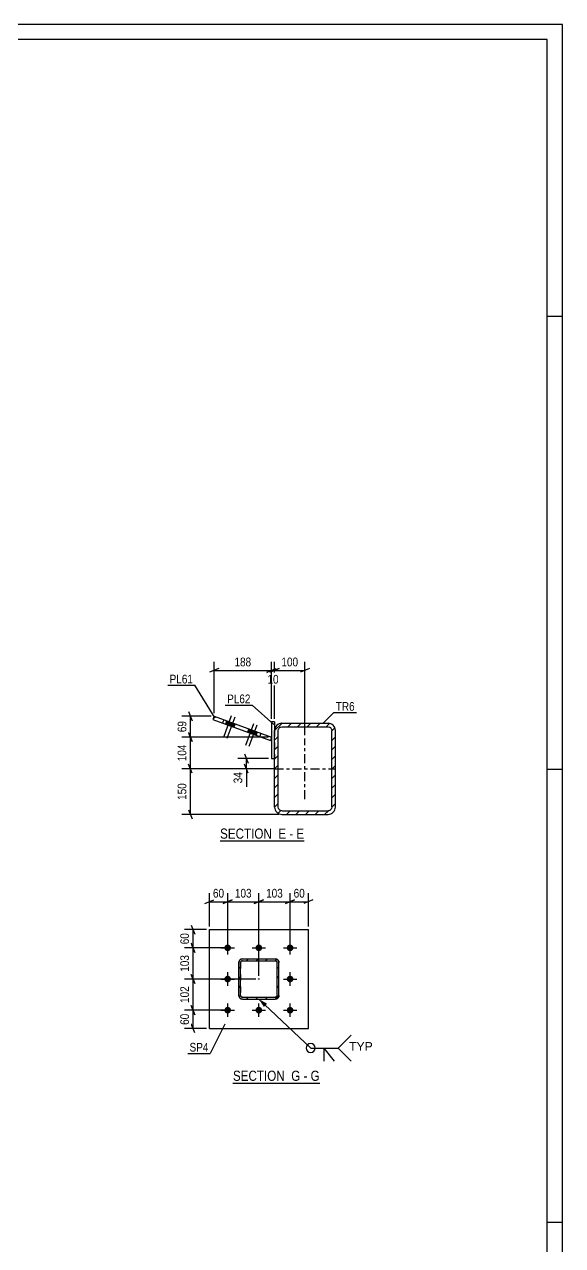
# Model space of a CAD drawing. Header units: millimetres. Extents: x -109 to 1080, y -501 to 340.
# Drawn here: x 903.1 to 1079.8, y -62.1 to 339.5 of the extents above; entities that cross this region are included whole.
import ezdxf

# ---------------------------------------------------------------- set-up
doc = ezdxf.new("R2010")
doc.units = ezdxf.units.MM
doc.linetypes.add('DXK_LINE_DOT2', pattern=[3.9198, 1.9599, -1.9599])
doc.linetypes.add('DXK_LINE_DOT3', pattern=[5.9187, 2.979, -0.9799, 0.9799, -0.9799])
doc.styles.add('Arial', font='ARIAL.TTF', dxfattribs={"height": 0.2})
doc.styles.add('Arial Narrow', font='ARIALN.TTF', dxfattribs={"height": 0.2})

# ---------------------------------------------------------------- blocks, each defined once
blk = doc.blocks.new('Unknown-389666448-18 - 14126')
at = {"color": 6, "linetype": 'Continuous'}
blk.add_line((971.55, -8.65), (1000.05, -8.65), dxfattribs=at)
at = {"color": 0, "linetype": 'Continuous'}
blk.add_wipeout([(989.65, -7.9), (989.65, -4.4), (971.55, -4.4), (971.55, -7.9)], dxfattribs=at)
at = {"color": 7, "linetype": 'Continuous', "style": 'Arial Narrow'}
blk.add_text('SECTION ', height=3.34, dxfattribs=at).set_placement((971.55, -7.9))
at = {"color": 0, "linetype": 'Continuous'}
blk.add_wipeout([(993.69, -7.9), (993.69, -4.4), (990.7, -4.4), (990.7, -7.9)], dxfattribs=at)
blk.add_wipeout([(996.01, -7.9), (996.01, -4.4), (994.74, -4.4), (994.74, -7.9)], dxfattribs=at)
at = {"color": 7, "linetype": 'Continuous', "style": 'Arial Narrow'}
blk.add_text('G', height=3.34, dxfattribs=at).set_placement((990.7, -7.9))
at = {"color": 0, "linetype": 'Continuous'}
blk.add_wipeout([(1000.05, -7.9), (1000.05, -4.4), (997.06, -4.4), (997.06, -7.9)], dxfattribs=at)
at = {"color": 7, "linetype": 'Continuous', "style": 'Arial Narrow'}
for s, p in [('-', (994.74, -7.9)), ('G', (997.06, -7.9))]:
    blk.add_text(s, height=3.34, dxfattribs=at).set_placement(p)
blk = doc.blocks.new('Unknown-389666448-1162')
at = {"color": 5, "linetype": 'Continuous'}
for p, q in [((1079.83, 339.51), (-109.17, 339.51)), ((1079.83, -501.49), (1079.83, 339.51)), ((1074.83, 334.51), (-104.17, 334.51)), ((1074.83, -496.49), (1074.83, 334.51)), ((1079.83, 243.51), (1074.83, 243.51)), ((1079.83, 94.51), (1074.83, 94.51)), ((1079.83, -54.49), (1074.83, -54.49))]:
    blk.add_line(p, q, dxfattribs=at)
blk = doc.blocks.new('Unknown-389666448-16 - 11204')
at = {"color": 6, "linetype": 'Continuous'}
blk.add_line((967.32, 70.98), (994.96, 70.98), dxfattribs=at)
at = {"color": 0, "linetype": 'Continuous'}
blk.add_wipeout([(985.43, 71.73), (985.43, 75.23), (967.32, 75.23), (967.32, 71.73)], dxfattribs=at)
at = {"color": 7, "linetype": 'Continuous', "style": 'Arial Narrow'}
blk.add_text('SECTION ', height=3.34, dxfattribs=at).set_placement((967.32, 71.73))
at = {"color": 0, "linetype": 'Continuous'}
blk.add_wipeout([(989.03, 71.73), (989.03, 75.23), (986.48, 75.23), (986.48, 71.73)], dxfattribs=at)
blk.add_wipeout([(991.36, 71.73), (991.36, 75.23), (990.08, 75.23), (990.08, 71.73)], dxfattribs=at)
at = {"color": 7, "linetype": 'Continuous', "style": 'Arial Narrow'}
blk.add_text('E', height=3.34, dxfattribs=at).set_placement((986.48, 71.73))
at = {"color": 0, "linetype": 'Continuous'}
blk.add_wipeout([(994.96, 71.73), (994.96, 75.23), (992.41, 75.23), (992.41, 71.73)], dxfattribs=at)
at = {"color": 7, "linetype": 'Continuous', "style": 'Arial Narrow'}
for s, p in [('-', (990.08, 71.73)), ('E', (992.41, 71.73))]:
    blk.add_text(s, height=3.34, dxfattribs=at).set_placement(p)
blk = doc.blocks.new('Bolt-389666448-14240 - 14126')
at = {"linetype": 'Continuous'}
for points in [[(969.82, 36.94, -1), (969.82, 34.74, -1)], [(980.07, 36.94, -1), (980.07, 34.74, -1)], [(990.32, 36.94, -1), (990.32, 34.74, -1)], [(969.82, 26.69, -1), (969.82, 24.49, -1)], [(990.32, 26.69, -1), (990.32, 24.49, -1)], [(969.82, 16.44, -1), (969.82, 14.24, -1)], [(980.07, 16.44, -1), (980.07, 14.24, -1)], [(990.32, 16.44, -1), (990.32, 14.24, -1)]]:
    blk.add_hatch(color=1, dxfattribs=at).paths.add_polyline_path(points)
at = {"color": 1, "linetype": 'Continuous'}
for p, q in [((969.82, 33.64), (969.82, 38.04)), ((980.07, 33.64), (980.07, 38.04)), ((990.32, 33.64), (990.32, 38.04)), ((967.62, 35.84), (972.02, 35.84)), ((977.87, 35.84), (982.27, 35.84)), ((988.12, 35.84), (992.52, 35.84)), ((967.62, 25.59), (972.02, 25.59)), ((969.82, 23.39), (969.82, 27.79)), ((988.12, 25.59), (992.52, 25.59)), ((990.32, 23.39), (990.32, 27.79)), ((969.82, 13.14), (969.82, 17.54)), ((980.07, 13.14), (980.07, 17.54)), ((990.32, 13.14), (990.32, 17.54)), ((967.62, 15.34), (972.02, 15.34)), ((977.87, 15.34), (982.27, 15.34)), ((988.12, 15.34), (992.52, 15.34))]:
    blk.add_line(p, q, dxfattribs=at)
blk = doc.blocks.new('Part-389666448-14144 - 14126')
at = {"linetype": 'Continuous'}
h = blk.add_hatch(dxfattribs=at)
h.set_pattern_fill('', scale=0.7, style=0, pattern_type=0)
h.set_pattern_definition([(45, (985.4672, 18.9899), (-1.57154, 1.57154), [])])
h.paths.add_polyline_path([(974.67, 18.99), (985.47, 18.99), (985.93, 19.08), (986.32, 19.34), (986.58, 19.73), (986.67, 20.19), (986.67, 30.99), (986.58, 31.45), (986.32, 31.84), (985.93, 32.1), (985.47, 32.19), (974.67, 32.19), (974.21, 32.1), (973.82, 31.84), (973.56, 31.45), (973.47, 30.99), (973.47, 20.19), (973.56, 19.73), (973.82, 19.34), (974.21, 19.08)])
h.paths.add_polyline_path([(974.11, 19.96), (974.07, 20.19), (974.07, 30.99), (974.11, 31.22), (974.24, 31.41), (974.44, 31.54), (974.67, 31.59), (985.47, 31.59), (985.7, 31.54), (985.89, 31.41), (986.02, 31.22), (986.07, 30.99), (986.07, 20.19), (986.02, 19.96), (985.89, 19.77), (985.7, 19.64), (985.47, 19.59), (974.67, 19.59), (974.44, 19.64), (974.24, 19.77)])
blk.add_hatch(color=30, dxfattribs=at).paths.add_polyline_path([(980.07, 25.49, -1), (980.07, 25.69, -1)])
at = {"color": 7, "linetype": 'DXK_LINE_DOT2'}
for p, q in [((974.21, 32.1), (974.67, 32.19)), ((974.67, 32.19), (985.47, 32.19)), ((985.47, 32.19), (985.93, 32.1)), ((973.47, 30.99), (973.56, 31.45)), ((973.47, 20.19), (973.47, 30.99)), ((974.11, 31.22), (974.07, 30.99)), ((974.07, 30.99), (974.07, 20.19)), ((974.24, 31.41), (974.11, 31.22)), ((974.44, 31.54), (974.24, 31.41)), ((974.67, 31.59), (974.44, 31.54)), ((974.67, 31.59), (985.47, 31.59)), ((985.7, 31.54), (985.47, 31.59)), ((985.89, 31.41), (985.7, 31.54)), ((986.02, 31.22), (985.89, 31.41)), ((986.07, 30.99), (986.02, 31.22)), ((986.07, 20.19), (986.07, 30.99)), ((986.58, 31.45), (986.67, 30.99)), ((986.67, 20.19), (986.67, 30.99)), ((973.56, 19.73), (973.47, 20.19)), ((974.07, 20.19), (974.11, 19.96)), ((986.02, 19.96), (986.07, 20.19)), ((986.67, 20.19), (986.58, 19.73)), ((974.11, 19.96), (974.24, 19.77)), ((974.67, 18.99), (974.21, 19.08)), ((974.24, 19.77), (974.44, 19.64)), ((974.44, 19.64), (974.67, 19.59)), ((974.67, 19.59), (985.47, 19.59)), ((974.67, 18.99), (985.47, 18.99)), ((985.47, 19.59), (985.7, 19.64)), ((985.93, 19.08), (985.47, 18.99)), ((985.7, 19.64), (985.89, 19.77)), ((985.89, 19.77), (986.02, 19.96))]:
    blk.add_line(p, q, dxfattribs=at)
at = {"color": 2, "linetype": 'Continuous'}
for p, q in [((974.67, 32.19), (974.21, 32.1)), ((974.67, 32.19), (985.47, 32.19)), ((985.93, 32.1), (985.47, 32.19)), ((973.56, 31.45), (973.47, 30.99)), ((973.47, 20.19), (973.47, 30.99)), ((974.07, 30.99), (974.11, 31.22)), ((974.07, 20.19), (974.07, 30.99)), ((974.11, 31.22), (974.24, 31.41)), ((974.24, 31.41), (974.44, 31.54)), ((974.44, 31.54), (974.67, 31.59)), ((974.67, 31.59), (985.47, 31.59)), ((985.47, 31.59), (985.7, 31.54)), ((985.7, 31.54), (985.89, 31.41)), ((985.89, 31.41), (986.02, 31.22)), ((986.02, 31.22), (986.07, 30.99)), ((986.07, 20.19), (986.07, 30.99)), ((986.67, 30.99), (986.58, 31.45)), ((986.67, 20.19), (986.67, 30.99)), ((973.47, 20.19), (973.56, 19.73)), ((974.11, 19.96), (974.07, 20.19)), ((986.07, 20.19), (986.02, 19.96)), ((986.58, 19.73), (986.67, 20.19)), ((974.24, 19.77), (974.11, 19.96)), ((974.21, 19.08), (974.67, 18.99)), ((974.44, 19.64), (974.24, 19.77)), ((974.67, 19.59), (974.44, 19.64)), ((974.67, 19.59), (985.47, 19.59)), ((974.67, 18.99), (985.47, 18.99)), ((985.7, 19.64), (985.47, 19.59)), ((985.47, 18.99), (985.93, 19.08)), ((985.89, 19.77), (985.7, 19.64)), ((986.02, 19.96), (985.89, 19.77))]:
    blk.add_line(p, q, dxfattribs=at)
at = {"color": 7, "linetype": 'DXK_LINE_DOT3'}
blk.add_line((980.07, 25.59), (980.07, 25.59), dxfattribs=at)
at = {"color": 30, "linetype": 'DXK_LINE_DOT3'}
blk.add_line((980.07, 25.59), (980.07, 25.59), dxfattribs=at)
at = {"color": 30, "linetype": 'Continuous'}
blk.add_circle((980.07, 25.59), 0.1, dxfattribs=at)
at = {"color": 7, "linetype": 'DXK_LINE_DOT2'}
for centre, start, end in [((974.67, 30.99), 112.5, 157.5), ((985.47, 30.99), 22.5, 67.5), ((974.67, 20.19), 202.5, 247.5), ((985.47, 20.19), 292.5, 337.5)]:
    blk.add_arc(centre, 1.2, start, end, dxfattribs=at)
at = {"color": 2, "linetype": 'Continuous'}
for centre, start, end in [((974.67, 30.99), 112.5, 157.5), ((985.47, 30.99), 22.5, 67.5), ((974.67, 20.19), 202.5, 247.5), ((985.47, 20.19), 292.5, 337.5)]:
    blk.add_arc(centre, 1.2, start, end, dxfattribs=at)
blk = doc.blocks.new('Part-389666448-14188 - 14126')
at = {"color": 2, "linetype": 'Continuous'}
for p, q in [((963.82, 9.34), (963.82, 41.84)), ((963.82, 41.84), (996.32, 41.84)), ((996.32, 9.34), (996.32, 41.84)), ((963.82, 9.34), (996.32, 9.34))]:
    blk.add_line(p, q, dxfattribs=at)
blk = doc.blocks.new('Part-389666448-11292 - 11204')
at = {"linetype": 'Continuous'}
h = blk.add_hatch(dxfattribs=at)
h.set_pattern_fill('', scale=0.7, style=0, pattern_type=0)
h.set_pattern_definition([(45, (985.2207, 82.1285), (-1.57154, 1.57154), [])])
h.paths.add_polyline_path([(985.22, 107.33), (985.22, 82.13), (985.4, 81.21), (985.92, 80.43), (986.7, 79.91), (987.62, 79.73), (1002.82, 79.73), (1003.74, 79.91), (1004.52, 80.43), (1005.04, 81.21), (1005.22, 82.13), (1005.22, 107.33), (1005.04, 108.25), (1004.52, 109.03), (1003.74, 109.55), (1002.82, 109.73), (987.62, 109.73), (986.7, 109.55), (985.92, 109.03), (985.4, 108.25)])
h.paths.add_polyline_path([(986.77, 108.18), (987.16, 108.44), (987.62, 108.53), (1002.82, 108.53), (1003.28, 108.44), (1003.67, 108.18), (1003.93, 107.79), (1004.02, 107.33), (1004.02, 82.13), (1003.93, 81.67), (1003.67, 81.28), (1003.28, 81.02), (1002.82, 80.93), (987.62, 80.93), (987.16, 81.02), (986.77, 81.28), (986.51, 81.67), (986.42, 82.13), (986.42, 107.33), (986.51, 107.79)])
at = {"color": 2, "linetype": 'Continuous'}
for p, q in [((987.62, 109.73), (986.7, 109.55)), ((987.16, 108.44), (987.62, 108.53)), ((987.62, 109.73), (1002.82, 109.73)), ((987.62, 108.53), (1002.82, 108.53)), ((1003.74, 109.55), (1002.82, 109.73)), ((1002.82, 108.53), (1003.28, 108.44)), ((985.4, 108.25), (985.22, 107.33)), ((985.22, 82.13), (985.22, 107.33)), ((986.42, 107.33), (986.51, 107.79)), ((986.42, 82.13), (986.42, 107.33)), ((1003.93, 107.79), (1004.02, 107.33)), ((1004.02, 82.13), (1004.02, 107.33)), ((1005.22, 107.33), (1005.04, 108.25)), ((1005.22, 82.13), (1005.22, 107.33)), ((985.22, 82.13), (985.4, 81.21)), ((986.51, 81.67), (986.42, 82.13)), ((987.62, 80.93), (987.16, 81.02)), ((987.62, 80.93), (1002.82, 80.93)), ((1003.28, 81.02), (1002.82, 80.93)), ((1004.02, 82.13), (1003.93, 81.67)), ((1005.04, 81.21), (1005.22, 82.13)), ((986.7, 79.91), (987.62, 79.73)), ((987.62, 79.73), (1002.82, 79.73)), ((1002.82, 79.73), (1003.74, 79.91))]:
    blk.add_line(p, q, dxfattribs=at)
at = {"color": 7, "linetype": 'DXK_LINE_DOT3'}
for p, q in [((995.22, 84.73), (995.22, 104.73)), ((985.22, 94.73), (1005.22, 94.73))]:
    blk.add_line(p, q, dxfattribs=at)
at = {"color": 2, "linetype": 'Continuous'}
for centre, radius, start, end in [((987.62, 107.33), 2.4, 112.5, 157.5), ((987.62, 107.33), 1.2, 112.5, 157.5), ((1002.82, 107.33), 1.2, 22.5, 67.5), ((1002.82, 107.33), 2.4, 22.5, 67.5), ((987.62, 82.13), 2.4, 202.5, 247.5), ((987.62, 82.13), 1.2, 202.5, 247.5), ((1002.82, 82.13), 1.2, 292.5, 337.5), ((1002.82, 82.13), 2.4, 292.5, 337.5)]:
    blk.add_arc(centre, radius, start, end, dxfattribs=at)
blk = doc.blocks.new('Part-389666448-11287 - 11204')
at = {"color": 2, "linetype": 'Continuous'}
for p, q in [((985.22, 110.12), (984.22, 110.12)), ((984.22, 110.12), (984.22, 98.12)), ((985.22, 110.12), (985.22, 107.33)), ((984.22, 98.12), (985.22, 98.12))]:
    blk.add_line(p, q, dxfattribs=at)
at = {"color": 7, "linetype": 'DXK_LINE_DOT2'}
blk.add_line((985.22, 107.33), (985.22, 98.12), dxfattribs=at)
blk = doc.blocks.new('Part-389666448-11312 - 11204')
at = {"color": 2, "linetype": 'Continuous'}
for p, q in [((965.38, 112.03), (964.97, 110.9)), ((964.97, 110.9), (983.86, 104.02)), ((965.38, 112.03), (984.27, 105.15)), ((968.51, 110.89), (968.1, 109.76)), ((984.27, 105.15), (983.86, 104.02))]:
    blk.add_line(p, q, dxfattribs=at)
at = {"color": 7, "linetype": 'DXK_LINE_DOT2'}
blk.add_line((980.37, 105.29), (980.78, 106.42), dxfattribs=at)
blk = doc.blocks.new('Bolt-389666448-11322 - 11204')
at = {"linetype": 'Continuous'}
for points in [[(969.07, 109.41), (970.76, 108.79), (971.17, 109.92), (969.48, 110.53)], [(970.18, 109), (971.87, 108.38), (972.29, 109.51), (970.59, 110.13)], [(976.32, 106.77), (978.01, 106.15), (978.42, 107.28), (976.73, 107.89)], [(977.43, 106.36), (979.13, 105.75), (979.54, 106.87), (977.84, 107.49)]]:
    blk.add_hatch(color=1, dxfattribs=at).paths.add_polyline_path(points)
at = {"color": 1, "linetype": 'Continuous'}
for p, q in [((971.01, 112.11), (968.44, 105.06)), ((969.48, 110.53), (969.07, 109.41)), ((972.12, 111.7), (969.56, 104.65)), ((970.59, 110.13), (970.18, 109)), ((971.17, 109.92), (970.76, 108.79)), ((972.29, 109.51), (971.87, 108.38)), ((978.26, 109.47), (975.69, 102.42)), ((979.37, 109.06), (976.81, 102.01)), ((976.73, 107.89), (976.32, 106.77)), ((977.84, 107.49), (977.43, 106.36)), ((978.42, 107.28), (978.01, 106.15)), ((979.54, 106.87), (979.13, 105.75))]:
    blk.add_line(p, q, dxfattribs=at)
blk = doc.blocks.new('StraightDimension-389666448-18946 - 14126')
at = {"color": 7, "linetype": 'Continuous'}
for p, q in [((990.32, 36.84), (990.32, 53.86)), ((996.32, 42.84), (996.32, 53.86)), ((988.82, 50.41), (991.82, 51.61)), ((990.32, 51.01), (996.32, 51.01)), ((997.82, 51.61), (994.82, 50.41))]:
    blk.add_line(p, q, dxfattribs=at)
at = {"color": 0}
blk.add_wipeout([(995.75, 51.76), (995.75, 55.96), (990.89, 55.96), (990.89, 51.76)], dxfattribs=at)
at = {"color": 3, "style": 'Arial Narrow'}
blk.add_text('60', height=2.863, dxfattribs=at).set_placement((991.49, 52.36))
blk = doc.blocks.new('StraightDimension-389666448-18947 - 14126')
at = {"color": 7, "linetype": 'Continuous'}
for p, q in [((980.07, 26.59), (980.07, 53.86)), ((990.32, 36.84), (990.32, 53.86)), ((978.57, 50.41), (981.57, 51.61)), ((980.07, 51.01), (990.32, 51.01)), ((991.82, 51.61), (988.82, 50.41))]:
    blk.add_line(p, q, dxfattribs=at)
at = {"color": 0}
blk.add_wipeout([(988.53, 51.76), (988.53, 55.96), (981.85, 55.96), (981.85, 51.76)], dxfattribs=at)
at = {"color": 3, "style": 'Arial Narrow'}
blk.add_text('103', height=2.863, dxfattribs=at).set_placement((982.45, 52.36))
blk = doc.blocks.new('StraightDimension-389666448-18948 - 14126')
at = {"color": 7, "linetype": 'Continuous'}
for p, q in [((969.82, 36.84), (969.82, 53.86)), ((980.07, 26.59), (980.07, 53.86)), ((968.32, 50.41), (971.32, 51.61)), ((969.82, 51.01), (980.07, 51.01)), ((981.57, 51.61), (978.57, 50.41))]:
    blk.add_line(p, q, dxfattribs=at)
at = {"color": 0}
blk.add_wipeout([(978.28, 51.76), (978.28, 55.96), (971.6, 55.96), (971.6, 51.76)], dxfattribs=at)
at = {"color": 3, "style": 'Arial Narrow'}
blk.add_text('103', height=2.863, dxfattribs=at).set_placement((972.2, 52.36))
blk = doc.blocks.new('StraightDimension-389666448-18949 - 14126')
at = {"color": 7, "linetype": 'Continuous'}
for p, q in [((963.82, 42.84), (963.82, 53.86)), ((969.82, 36.84), (969.82, 53.86)), ((962.32, 50.41), (965.32, 51.61)), ((963.82, 51.01), (969.82, 51.01)), ((971.32, 51.61), (968.32, 50.41))]:
    blk.add_line(p, q, dxfattribs=at)
at = {"color": 0}
blk.add_wipeout([(969.25, 51.76), (969.25, 55.96), (964.39, 55.96), (964.39, 51.76)], dxfattribs=at)
at = {"color": 3, "style": 'Arial Narrow'}
blk.add_text('60', height=2.863, dxfattribs=at).set_placement((964.99, 52.36))
blk = doc.blocks.new('StraightDimension-389666448-19015 - 14126')
at = {"color": 7, "linetype": 'Continuous'}
for p, q in [((962.82, 41.84), (955.62, 41.84)), ((957.87, 43.34), (959.07, 40.34)), ((958.47, 35.84), (958.47, 41.84)), ((959.07, 34.34), (957.87, 37.34)), ((968.82, 35.84), (955.62, 35.84))]:
    blk.add_line(p, q, dxfattribs=at)
at = {"color": 0}
blk.add_wipeout([(957.72, 41.27), (953.52, 41.27), (953.52, 36.41), (957.72, 36.41)], dxfattribs=at)
at = {"color": 3, "style": 'Arial Narrow'}
blk.add_text('60', height=2.863, rotation=90.0002, dxfattribs=at).set_placement((957.12, 37.01))
blk = doc.blocks.new('StraightDimension-389666448-19016 - 14126')
at = {"color": 7, "linetype": 'Continuous'}
for p, q in [((957.87, 37.34), (959.07, 34.34)), ((968.82, 35.84), (955.62, 35.84)), ((958.47, 25.59), (958.47, 35.84)), ((979.07, 25.59), (955.62, 25.59)), ((959.07, 24.09), (957.87, 27.09))]:
    blk.add_line(p, q, dxfattribs=at)
at = {"color": 0}
blk.add_wipeout([(957.72, 34.06), (953.52, 34.06), (953.52, 27.37), (957.72, 27.37)], dxfattribs=at)
at = {"color": 3, "style": 'Arial Narrow'}
blk.add_text('103', height=2.863, rotation=90.0002, dxfattribs=at).set_placement((957.12, 27.97))
blk = doc.blocks.new('StraightDimension-389666448-19017 - 14126')
at = {"color": 7, "linetype": 'Continuous'}
for p, q in [((979.07, 25.59), (955.62, 25.59)), ((957.87, 27.09), (959.07, 24.09)), ((958.47, 15.34), (958.47, 25.59)), ((959.07, 13.84), (957.87, 16.84)), ((968.82, 15.34), (955.62, 15.34))]:
    blk.add_line(p, q, dxfattribs=at)
at = {"color": 0}
blk.add_wipeout([(957.72, 23.81), (953.52, 23.81), (953.52, 17.12), (957.72, 17.12)], dxfattribs=at)
at = {"color": 3, "style": 'Arial Narrow'}
blk.add_text('102', height=2.863, rotation=90.0002, dxfattribs=at).set_placement((957.12, 17.72))
blk = doc.blocks.new('StraightDimension-389666448-19018 - 14126')
at = {"color": 7, "linetype": 'Continuous'}
for p, q in [((957.87, 16.84), (959.07, 13.84)), ((968.82, 15.34), (955.62, 15.34)), ((958.47, 9.34), (958.47, 15.34)), ((962.82, 9.34), (955.62, 9.34)), ((959.07, 7.84), (957.87, 10.84))]:
    blk.add_line(p, q, dxfattribs=at)
at = {"color": 0}
blk.add_wipeout([(957.72, 14.77), (953.52, 14.77), (953.52, 9.91), (957.72, 9.91)], dxfattribs=at)
at = {"color": 3, "style": 'Arial Narrow'}
blk.add_text('60', height=2.863, rotation=90.0002, dxfattribs=at).set_placement((957.12, 10.51))
blk = doc.blocks.new('StraightDimension-389666448-14029 - 11204')
at = {"color": 7, "linetype": 'Continuous'}
for p, q in [((985.22, 111.12), (985.22, 129.92)), ((995.22, 105.73), (995.22, 129.92)), ((983.72, 126.47), (986.72, 127.67)), ((985.22, 127.07), (995.22, 127.07)), ((996.72, 127.67), (993.72, 126.47))]:
    blk.add_line(p, q, dxfattribs=at)
at = {"color": 0}
blk.add_wipeout([(993.56, 127.82), (993.56, 132.02), (986.88, 132.02), (986.88, 127.82)], dxfattribs=at)
at = {"color": 3, "style": 'Arial Narrow'}
blk.add_text('100', height=2.863, dxfattribs=at).set_placement((987.48, 128.42))
blk = doc.blocks.new('StraightDimension-389666448-14030 - 11204')
at = {"color": 7, "linetype": 'Continuous'}
for p, q in [((984.22, 111.12), (984.22, 129.47)), ((985.22, 111.12), (985.22, 129.47)), ((982.72, 126.47), (985.72, 127.67)), ((986.72, 127.67), (983.72, 126.47)), ((984.22, 127.07), (985.22, 127.07))]:
    blk.add_line(p, q, dxfattribs=at)
at = {"color": 0}
blk.add_wipeout([(987.15, 122.12), (987.15, 126.32), (982.29, 126.32), (982.29, 122.12)], dxfattribs=at)
at = {"color": 3, "style": 'Arial Narrow'}
blk.add_text('10', height=2.863, dxfattribs=at).set_placement((982.89, 122.72))
blk = doc.blocks.new('StraightDimension-389666448-14031 - 11204')
at = {"color": 7, "linetype": 'Continuous'}
for p, q in [((965.38, 113.03), (965.38, 129.92)), ((984.22, 111.12), (984.22, 129.92)), ((966.88, 127.67), (963.88, 126.47)), ((965.38, 127.07), (984.22, 127.07)), ((982.72, 126.47), (985.72, 127.67))]:
    blk.add_line(p, q, dxfattribs=at)
at = {"color": 0}
blk.add_wipeout([(978.14, 127.82), (978.14, 132.02), (971.46, 132.02), (971.46, 127.82)], dxfattribs=at)
at = {"color": 3, "style": 'Arial Narrow'}
blk.add_text('188', height=2.863, dxfattribs=at).set_placement((972.06, 128.42))
blk = doc.blocks.new('StraightDimension-389666448-14068 - 11204')
at = {"color": 7, "linetype": 'Continuous'}
for p, q in [((957, 113.53), (958.2, 110.53)), ((964.38, 112.03), (954.75, 112.03)), ((957.6, 105.15), (957.6, 112.03)), ((983.27, 105.15), (954.75, 105.15)), ((958.2, 103.65), (957, 106.65))]:
    blk.add_line(p, q, dxfattribs=at)
at = {"color": 0}
blk.add_wipeout([(956.85, 111.02), (952.65, 111.02), (952.65, 106.16), (956.85, 106.16)], dxfattribs=at)
at = {"color": 3, "style": 'Arial Narrow'}
blk.add_text('69', height=2.863, rotation=90.0002, dxfattribs=at).set_placement((956.25, 106.76))
blk = doc.blocks.new('StraightDimension-389666448-14069 - 11204')
at = {"color": 7, "linetype": 'Continuous'}
for p, q in [((983.27, 105.15), (954.75, 105.15)), ((957, 106.65), (958.2, 103.65)), ((957.6, 94.73), (957.6, 105.15)), ((985.42, 94.73), (954.75, 94.73)), ((958.2, 93.23), (957, 96.23))]:
    blk.add_line(p, q, dxfattribs=at)
at = {"color": 0}
blk.add_wipeout([(956.85, 103.28), (952.65, 103.28), (952.65, 96.6), (956.85, 96.6)], dxfattribs=at)
at = {"color": 3, "style": 'Arial Narrow'}
blk.add_text('104', height=2.863, rotation=90.0002, dxfattribs=at).set_placement((956.25, 97.2))
blk = doc.blocks.new('StraightDimension-389666448-14070 - 11204')
at = {"color": 7, "linetype": 'Continuous'}
for p, q in [((985.42, 94.73), (954.75, 94.73)), ((958.2, 93.23), (957, 96.23)), ((957.6, 79.73), (957.6, 94.73)), ((957, 81.23), (958.2, 78.23)), ((986.62, 79.73), (954.75, 79.73))]:
    blk.add_line(p, q, dxfattribs=at)
at = {"color": 0}
blk.add_wipeout([(956.85, 90.57), (952.65, 90.57), (952.65, 83.89), (956.85, 83.89)], dxfattribs=at)
at = {"color": 3, "style": 'Arial Narrow'}
blk.add_text('150', height=2.863, rotation=90.0002, dxfattribs=at).set_placement((956.25, 84.49))
blk = doc.blocks.new('StraightDimension-389666448-14096 - 11204')
at = {"color": 7, "linetype": 'Continuous'}
for p, q in [((983.22, 98.12), (973.13, 98.12)), ((975.38, 99.62), (976.58, 96.62)), ((975.98, 94.73), (975.98, 98.12)), ((984.22, 94.73), (973.13, 94.73)), ((976.58, 93.23), (975.38, 96.23))]:
    blk.add_line(p, q, dxfattribs=at)
at = {"color": 0}
blk.add_wipeout([(975.23, 94.2), (971.03, 94.2), (971.03, 89.35), (975.23, 89.35)], dxfattribs=at)
at = {"color": 7, "linetype": 'Continuous'}
blk.add_line((975.98, 94.73), (975.98, 88.82), dxfattribs=at)
blk.add_line((975.98, 94.73), (975.98, 88.82), dxfattribs=at)
at = {"color": 3, "style": 'Arial Narrow'}
blk.add_text('34', height=2.863, rotation=90.0002, dxfattribs=at).set_placement((974.63, 89.95))
blk = doc.blocks.new('WeldMark-389666448-16649 - 14126')
at = {"linetype": 'Continuous'}
blk.add_hatch(color=30, dxfattribs=at).paths.add_polyline_path([(981.73, 16.38), (980.07, 18.99), (982.76, 17.47)])
at = {"color": 30, "linetype": 'Continuous'}
for p, q in [((980.07, 18.99), (997.1, 2.88)), ((997.1, 2.88), (1006.1, 2.88))]:
    blk.add_line(p, q, dxfattribs=at)
at = {"color": 3, "linetype": 'Continuous'}
for q in [(1004.81, -1.4), (1001.38, -1.4)]:
    blk.add_line((1001.38, 2.88), q, dxfattribs=at)
for start, end in [(90, 270), (270, 90)]:
    blk.add_arc((997.1, 2.88), 1.5, start, end, dxfattribs=at)
at = {"color": 0, "linetype": 'Continuous'}
blk.add_wipeout([(1017.47, 1.98), (1017.47, 4.98), (1009.7, 4.98), (1009.7, 1.98)], dxfattribs=at)
blk.add_wipeout([(1017.47, 1.98), (1017.47, 4.98), (1009.7, 4.98), (1009.7, 1.98)], dxfattribs=at)
at = {"color": 3, "linetype": 'Continuous'}
for q in [(1010.38, 7.17), (1010.38, -1.4)]:
    blk.add_line((1006.1, 2.88), q, dxfattribs=at)
at = {"color": 3, "linetype": 'Continuous', "style": 'Arial'}
blk.add_text('TYP', height=2.865, dxfattribs=at).set_placement((1009.7, 1.98))
blk = doc.blocks.new('Mark-389666448-14547 - 14126')
at = {"color": 0}
blk.add_wipeout([(963.5, 1.71), (963.5, 4.71), (957.29, 4.71), (957.29, 1.71)], dxfattribs=at)
blk.add_wipeout([(963.5, 1.71), (963.5, 4.71), (957.29, 4.71), (957.29, 1.71)], dxfattribs=at)
at = {"color": 30, "linetype": 'Continuous'}
for p in [(968.84, 10.7), (956.69, 1.11)]:
    blk.add_line(p, (964.1, 1.11), dxfattribs=at)
at = {"color": 3, "style": 'Arial Narrow'}
blk.add_text('SP4', height=2.863, dxfattribs=at).set_placement((957.29, 1.71))
blk = doc.blocks.new('Mark-389666448-14114 - 11204')
at = {"color": 0}
blk.add_wipeout([(958.42, 122.79), (958.42, 125.79), (950.75, 125.79), (950.75, 122.79)], dxfattribs=at)
blk.add_wipeout([(958.42, 122.79), (958.42, 125.79), (950.75, 125.79), (950.75, 122.79)], dxfattribs=at)
at = {"color": 30, "linetype": 'Continuous'}
for p in [(950.15, 122.19), (965.75, 111.33)]:
    blk.add_line(p, (959.02, 122.19), dxfattribs=at)
at = {"color": 3, "style": 'Arial Narrow'}
blk.add_text('PL61', height=2.863, dxfattribs=at).set_placement((950.75, 122.79))
blk = doc.blocks.new('Mark-389666448-14111 - 11204')
at = {"color": 0}
blk.add_wipeout([(1011.53, 113.81), (1011.53, 116.81), (1005.33, 116.81), (1005.33, 113.81)], dxfattribs=at)
blk.add_wipeout([(1011.53, 113.81), (1011.53, 116.81), (1005.33, 116.81), (1005.33, 113.81)], dxfattribs=at)
at = {"color": 30, "linetype": 'Continuous'}
for p, q in [((1001.19, 109.68), (1004.73, 113.21)), ((1004.73, 113.21), (1012.13, 113.21))]:
    blk.add_line(p, q, dxfattribs=at)
at = {"color": 3, "style": 'Arial Narrow'}
blk.add_text('TR6', height=2.863, dxfattribs=at).set_placement((1005.33, 113.81))
blk = doc.blocks.new('Mark-389666448-14108 - 11204')
at = {"color": 0}
blk.add_wipeout([(977.32, 116.28), (977.32, 119.28), (969.64, 119.28), (969.64, 116.28)], dxfattribs=at)
blk.add_wipeout([(977.32, 116.28), (977.32, 119.28), (969.64, 119.28), (969.64, 116.28)], dxfattribs=at)
at = {"color": 30, "linetype": 'Continuous'}
for p in [(969.04, 115.68), (984.95, 109.26)]:
    blk.add_line(p, (977.92, 115.68), dxfattribs=at)
at = {"color": 3, "style": 'Arial Narrow'}
blk.add_text('PL62', height=2.863, dxfattribs=at).set_placement((969.64, 116.28))

msp = doc.modelspace()

# ---------------------------------------------------------------- block references
for name in ['Part-389666448-11312 - 11204', 'Bolt-389666448-11322 - 11204', 'Part-389666448-11287 - 11204', 'Part-389666448-11292 - 11204', 'Part-389666448-14188 - 14126', 'Bolt-389666448-14240 - 14126', 'Part-389666448-14144 - 14126', 'Unknown-389666448-18 - 14126']:
    msp.add_blockref(name, (0, 0))

# ---------------------------------------------------------------- next in the draw order: block references
msp.add_blockref('Unknown-389666448-1162', (0, 0))

# ---------------------------------------------------------------- next in the draw order: block references
for name in ['StraightDimension-389666448-14029 - 11204', 'Mark-389666448-14111 - 11204', 'Unknown-389666448-16 - 11204', 'StraightDimension-389666448-18946 - 14126']:
    msp.add_blockref(name, (0, 0))

# ---------------------------------------------------------------- next in the draw order: block references
for name in ['StraightDimension-389666448-14030 - 11204', 'StraightDimension-389666448-18947 - 14126']:
    msp.add_blockref(name, (0, 0))

# ---------------------------------------------------------------- next in the draw order: block references
for name in ['StraightDimension-389666448-14031 - 11204', 'StraightDimension-389666448-18948 - 14126']:
    msp.add_blockref(name, (0, 0))

# ---------------------------------------------------------------- next in the draw order: block references
for name in ['StraightDimension-389666448-14068 - 11204', 'StraightDimension-389666448-18949 - 14126']:
    msp.add_blockref(name, (0, 0))

# ---------------------------------------------------------------- next in the draw order: block references
for name in ['Mark-389666448-14114 - 11204', 'Mark-389666448-14108 - 11204', 'StraightDimension-389666448-14069 - 11204', 'StraightDimension-389666448-19015 - 14126']:
    msp.add_blockref(name, (0, 0))

# ---------------------------------------------------------------- next in the draw order: block references
for name in ['StraightDimension-389666448-14070 - 11204', 'StraightDimension-389666448-19016 - 14126']:
    msp.add_blockref(name, (0, 0))

# ---------------------------------------------------------------- next in the draw order: block references
for name in ['StraightDimension-389666448-14096 - 11204', 'StraightDimension-389666448-19017 - 14126']:
    msp.add_blockref(name, (0, 0))

# ---------------------------------------------------------------- next in the draw order: block references
for name in ['StraightDimension-389666448-19018 - 14126', 'WeldMark-389666448-16649 - 14126']:
    msp.add_blockref(name, (0, 0))

# ---------------------------------------------------------------- next in the draw order: block references
msp.add_blockref('Mark-389666448-14547 - 14126', (0, 0))

doc.saveas('drawing.dxf')
